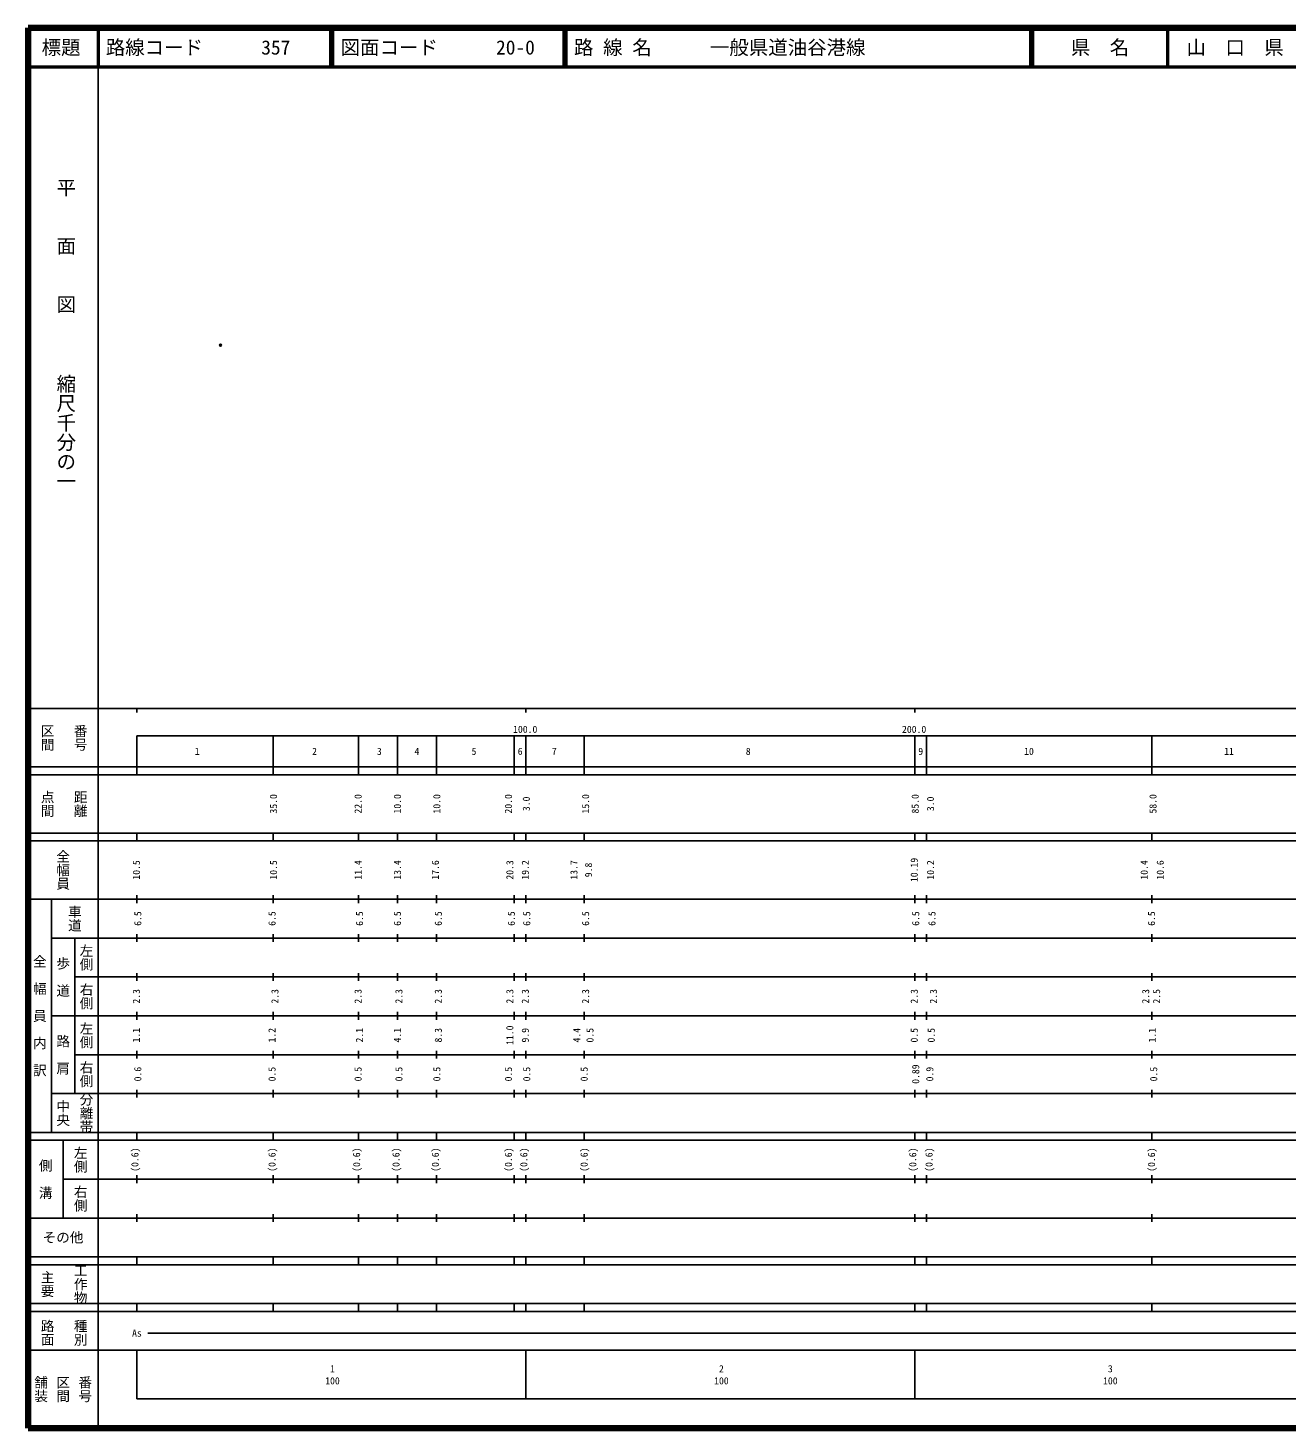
# Model space of a CAD drawing. Units: millimetres on the paper. Extents: x 40 to 680, y 20 to 380.
# Drawn here: x 40 to 363.7, y 20 to 380 of the extents above; entities that cross this region are included whole.
import ezdxf
from ezdxf.enums import TextEntityAlignment as Align

# ---------------------------------------------------------------- set-up
doc = ezdxf.new("R2010")
doc.units = ezdxf.units.MM
doc.header["$PDMODE"] = 32
doc.header["$PDSIZE"] = 0.5
doc.layers.add('M-OTRS', color=6, linetype='Continuous')
for name, color, linetype, lineweight in [('M-TTL', 2, 'Continuous', 140), ('M-TTL-BAND', 7, 'Continuous', 25), ('M-TTL-LINE', 7, 'Continuous', 50), ('M-TTL-TXT', 7, 'Continuous', 13)]:
    doc.layers.add(name, color=color, linetype=linetype, lineweight=lineweight)
doc.styles.add('@ＭＳ ゴシック', font='')
doc.styles.add('ＭＳ ゴシック', font='')
doc.styles.get('@ＭＳ ゴシック').set_extended_font_data('@MS Gothic')
doc.styles.get('ＭＳ ゴシック').set_extended_font_data('MS Gothic')

msp = doc.modelspace()

# ---------------------------------------------------------------- linework, layer by layer
at = {"layer": 'M-OTRS'}
msp.add_point((89.494, 298.432), dxfattribs=at)
at = {"layer": 'M-TTL'}
for p, q in [((40, 380), (40, 20)), ((680, 380), (40, 380)), ((40, 20), (680, 20))]:
    msp.add_line(p, q, dxfattribs=at)
at = {"layer": 'M-TTL-BAND'}
for p, q in [((58, 370), (58, 20)), ((40, 205), (579, 205)), ((68, 205), (68, 204)), ((168, 205), (168, 204)), ((268, 205), (268, 204)), ((68, 198), (579, 198)), ((68, 198), (68, 188)), ((103, 198), (103, 188)), ((125, 198), (125, 188)), ((135, 198), (135, 188)), ((145, 198), (145, 188)), ((165, 198), (165, 188)), ((168, 198), (168, 188)), ((183, 198), (183, 188)), ((268, 198), (268, 188)), ((271, 198), (271, 188)), ((329, 198), (329, 188)), ((40, 190), (579, 190)), ((40, 188), (579, 188)), ((40, 173), (579, 173)), ((68, 171), (68, 173)), ((103, 173), (103, 171)), ((125, 173), (125, 171)), ((135, 173), (135, 171)), ((145, 173), (145, 171)), ((165, 173), (165, 171)), ((168, 171), (168, 173)), ((183, 173), (183, 171)), ((268, 171), (268, 173)), ((271, 173), (271, 171)), ((329, 173), (329, 171)), ((40, 171), (579, 171)), ((40, 156), (579, 156)), ((46, 96), (46, 156)), ((68, 155), (68, 157)), ((103, 157), (103, 155)), ((125, 157), (125, 155)), ((135, 157), (135, 155)), ((145, 157), (145, 155)), ((165, 157), (165, 155)), ((168, 155), (168, 157)), ((183, 157), (183, 155)), ((268, 155), (268, 157)), ((271, 157), (271, 155)), ((329, 157), (329, 155)), ((46, 146), (579, 146)), ((52, 146), (52, 106)), ((68, 145), (68, 147)), ((103, 147), (103, 145)), ((125, 147), (125, 145)), ((135, 147), (135, 145)), ((145, 147), (145, 145)), ((165, 147), (165, 145)), ((168, 145), (168, 147)), ((183, 147), (183, 145)), ((268, 145), (268, 147)), ((271, 147), (271, 145)), ((329, 147), (329, 145)), ((68, 135), (68, 137)), ((103, 137), (103, 135)), ((125, 137), (125, 135)), ((135, 137), (135, 135)), ((145, 137), (145, 135)), ((165, 137), (165, 135)), ((168, 135), (168, 137)), ((183, 137), (183, 135)), ((268, 135), (268, 137)), ((271, 137), (271, 135)), ((329, 137), (329, 135)), ((52, 136), (579, 136)), ((46, 126), (579, 126)), ((68, 125), (68, 127)), ((103, 127), (103, 125)), ((125, 127), (125, 125)), ((135, 127), (135, 125)), ((145, 127), (145, 125)), ((165, 127), (165, 125)), ((168, 125), (168, 127)), ((183, 127), (183, 125)), ((268, 125), (268, 127)), ((271, 127), (271, 125)), ((329, 127), (329, 125)), ((52, 116), (579, 116)), ((68, 115), (68, 117)), ((103, 117), (103, 115)), ((125, 117), (125, 115)), ((135, 117), (135, 115)), ((145, 117), (145, 115)), ((165, 117), (165, 115)), ((168, 115), (168, 117)), ((183, 117), (183, 115)), ((268, 115), (268, 117)), ((271, 117), (271, 115)), ((329, 117), (329, 115)), ((46, 106), (579, 106)), ((68, 105), (68, 107)), ((103, 107), (103, 105)), ((125, 107), (125, 105)), ((135, 107), (135, 105)), ((145, 107), (145, 105)), ((165, 107), (165, 105)), ((168, 105), (168, 107)), ((183, 107), (183, 105)), ((268, 105), (268, 107)), ((271, 107), (271, 105)), ((329, 107), (329, 105)), ((40, 96), (579, 96)), ((40, 94), (579, 94)), ((49, 94), (49, 74)), ((68, 94), (68, 96)), ((103, 96), (103, 94)), ((125, 96), (125, 94)), ((135, 96), (135, 94)), ((145, 96), (145, 94)), ((165, 96), (165, 94)), ((168, 94), (168, 96)), ((183, 96), (183, 94)), ((268, 94), (268, 96)), ((271, 96), (271, 94)), ((329, 96), (329, 94)), ((49, 84), (579, 84)), ((68, 83), (68, 85)), ((103, 85), (103, 83)), ((125, 85), (125, 83)), ((135, 85), (135, 83)), ((145, 85), (145, 83)), ((165, 85), (165, 83)), ((168, 83), (168, 85)), ((183, 85), (183, 83)), ((268, 83), (268, 85)), ((271, 85), (271, 83)), ((329, 85), (329, 83)), ((40, 74), (579, 74)), ((68, 73), (68, 75)), ((103, 75), (103, 73)), ((125, 75), (125, 73)), ((135, 75), (135, 73)), ((145, 75), (145, 73)), ((165, 75), (165, 73)), ((168, 73), (168, 75)), ((183, 75), (183, 73)), ((268, 73), (268, 75)), ((271, 75), (271, 73)), ((329, 75), (329, 73)), ((40, 64), (579, 64)), ((40, 62), (579, 62)), ((68, 62), (68, 64)), ((103, 64), (103, 62)), ((125, 64), (125, 62)), ((135, 64), (135, 62)), ((145, 64), (145, 62)), ((165, 64), (165, 62)), ((168, 62), (168, 64)), ((183, 64), (183, 62)), ((268, 62), (268, 64)), ((271, 64), (271, 62)), ((329, 64), (329, 62)), ((40, 52), (579, 52)), ((68, 50), (68, 52)), ((103, 52), (103, 50)), ((125, 52), (125, 50)), ((135, 52), (135, 50)), ((145, 52), (145, 50)), ((165, 52), (165, 50)), ((168, 50), (168, 52)), ((183, 52), (183, 50)), ((268, 50), (268, 52)), ((271, 52), (271, 50)), ((329, 52), (329, 50)), ((40, 50), (579, 50)), ((70.805, 44.406), (534.69, 44.406)), ((40, 40), (579, 40)), ((68, 40), (68, 27.5)), ((168, 40), (168, 27.5)), ((268, 40), (268, 27.5)), ((68, 27.5), (579, 27.5))]:
    msp.add_line(p, q, dxfattribs=at)
at = {"layer": 'M-TTL-LINE'}
for p, q in [((58, 380), (58, 370)), ((117.75, 380), (117.75, 370)), ((118.25, 380), (118.25, 370)), ((177.75, 380), (177.75, 370)), ((178.25, 380), (178.25, 370)), ((297.75, 380), (297.75, 370)), ((298.25, 380), (298.25, 370)), ((333, 380), (333, 370)), ((40, 370), (680, 370))]:
    msp.add_line(p, q, dxfattribs=at)

# ---------------------------------------------------------------- texts
at = {"layer": 'M-TTL-BAND', "style": '@ＭＳ ゴシック'}
for s, p in [('平\u3000\u3000面\u3000\u3000図', (49.777, 306.475)), ('縮尺千分の一', (49.777, 261.03))]:
    msp.add_text(s, height=3.666, rotation=270, dxfattribs=at).set_placement(p, align=Align.MIDDLE_RIGHT)
at = {"layer": 'M-TTL-BAND'}
for s, height, rotation, style, p in [('区間', 2.566, 270, '@ＭＳ ゴシック', (45, 197.5)), ('番号', 2.566, 270, '@ＭＳ ゴシック', (53.5, 197.5)), ('点間', 2.566, 270, '@ＭＳ ゴシック', (45, 180.5)), ('距離', 2.566, 270, '@ＭＳ ゴシック', (53.5, 180.5)), ('35.0', 1.833, 90, 'ＭＳ ゴシック', (103.106, 180.5)), ('22.0', 1.833, 90, 'ＭＳ ゴシック', (124.856, 180.5)), ('10.0', 1.833, 90, 'ＭＳ ゴシック', (134.982, 180.5)), ('10.0', 1.833, 90, 'ＭＳ ゴシック', (145.107, 180.5)), ('20.0', 1.833, 90, 'ＭＳ ゴシック', (163.51, 180.5)), ('3.0', 1.833, 90, 'ＭＳ ゴシック', (168.106, 180.5)), ('15.0', 1.833, 90, 'ＭＳ ゴシック', (183.359, 180.5)), ('85.0', 1.833, 90, 'ＭＳ ゴシック', (268.106, 180.5)), ('3.0', 1.833, 90, 'ＭＳ ゴシック', (272.038, 180.5)), ('58.0', 1.833, 90, 'ＭＳ ゴシック', (329.239, 180.5)), ('全幅員', 2.566, 270, '@ＭＳ ゴシック', (49, 163.5)), ('10.5', 1.833, 90, 'ＭＳ ゴシック', (67.854, 163.5)), ('10.5', 1.833, 90, 'ＭＳ ゴシック', (103.106, 163.5)), ('11.4', 1.833, 90, 'ＭＳ ゴシック', (124.856, 163.5)), ('13.4', 1.833, 90, 'ＭＳ ゴシック', (134.982, 163.5)), ('17.6', 1.833, 90, 'ＭＳ ゴシック', (144.732, 163.5)), ('20.3', 1.833, 90, 'ＭＳ ゴシック', (163.885, 163.5)), ('19.2', 1.833, 90, 'ＭＳ ゴシック', (167.854, 163.5)), ('13.7', 1.833, 90, 'ＭＳ ゴシック', (180.358, 163.5)), ('10.19', 1.833, 90, 'ＭＳ ゴシック', (267.854, 163.5)), ('10.2', 1.833, 90, 'ＭＳ ゴシック', (272.038, 163.5)), ('10.4', 1.833, 90, 'ＭＳ ゴシック', (326.989, 163.5)), ('10.6', 1.833, 90, 'ＭＳ ゴシック', (331.114, 163.5)), ('9.8', 1.833, 90, 'ＭＳ ゴシック', (184.109, 163.5)), ('車道', 2.566, 270, '@ＭＳ ゴシック', (52, 151)), ('6.5', 1.833, 90, 'ＭＳ ゴシック', (68.229, 151)), ('6.5', 1.833, 90, 'ＭＳ ゴシック', (102.731, 151)), ('6.5', 1.833, 90, 'ＭＳ ゴシック', (125.231, 151)), ('6.5', 1.833, 90, 'ＭＳ ゴシック', (134.982, 151)), ('6.5', 1.833, 90, 'ＭＳ ゴシック', (145.482, 151)), ('6.5', 1.833, 90, 'ＭＳ ゴシック', (164.26, 151)), ('6.5', 1.833, 90, 'ＭＳ ゴシック', (168.229, 151)), ('6.5', 1.833, 90, 'ＭＳ ゴシック', (183.359, 151)), ('6.5', 1.833, 90, 'ＭＳ ゴシック', (268.229, 151)), ('6.5', 1.833, 90, 'ＭＳ ゴシック', (272.413, 151)), ('6.5', 1.833, 90, 'ＭＳ ゴシック', (328.864, 151)), ('左側', 2.566, 270, '@ＭＳ ゴシック', (55, 141)), ('全\u3000幅\u3000員\u3000内\u3000訳', 2.566, 270, '@ＭＳ ゴシック', (43, 126)), ('歩\u3000道', 2.566, 270, '@ＭＳ ゴシック', (49, 136)), ('右側', 2.566, 270, '@ＭＳ ゴシック', (55, 131)), ('2.3', 1.833, 90, 'ＭＳ ゴシック', (67.854, 131)), ('2.3', 1.833, 90, 'ＭＳ ゴシック', (103.481, 131)), ('2.3', 1.833, 90, 'ＭＳ ゴシック', (124.856, 131)), ('2.3', 1.833, 90, 'ＭＳ ゴシック', (135.357, 131)), ('2.3', 1.833, 90, 'ＭＳ ゴシック', (145.482, 131)), ('2.3', 1.833, 90, 'ＭＳ ゴシック', (163.885, 131)), ('2.3', 1.833, 90, 'ＭＳ ゴシック', (167.854, 131)), ('2.3', 1.833, 90, 'ＭＳ ゴシック', (183.359, 131)), ('2.3', 1.833, 90, 'ＭＳ ゴシック', (267.854, 131)), ('2.3', 1.833, 90, 'ＭＳ ゴシック', (272.788, 131)), ('2.3', 1.833, 90, 'ＭＳ ゴシック', (327.364, 131)), ('2.5', 1.833, 90, 'ＭＳ ゴシック', (330.176, 131)), ('左側', 2.566, 270, '@ＭＳ ゴシック', (55, 121)), ('1.1', 1.833, 90, 'ＭＳ ゴシック', (67.854, 121)), ('1.2', 1.833, 90, 'ＭＳ ゴシック', (102.731, 121)), ('2.1', 1.833, 90, 'ＭＳ ゴシック', (125.231, 121)), ('4.1', 1.833, 90, 'ＭＳ ゴシック', (134.982, 121)), ('8.3', 1.833, 90, 'ＭＳ ゴシック', (145.482, 121)), ('11.0', 1.833, 90, 'ＭＳ ゴシック', (163.885, 121)), ('9.9', 1.833, 90, 'ＭＳ ゴシック', (167.854, 121)), ('4.4', 1.833, 90, 'ＭＳ ゴシック', (181.109, 121)), ('0.5', 1.833, 90, 'ＭＳ ゴシック', (184.484, 121)), ('0.5', 1.833, 90, 'ＭＳ ゴシック', (267.854, 121)), ('0.5', 1.833, 90, 'ＭＳ ゴシック', (272.226, 121)), ('1.1', 1.833, 90, 'ＭＳ ゴシック', (329.051, 121)), ('路\u3000肩', 2.566, 270, '@ＭＳ ゴシック', (49, 116)), ('右側', 2.566, 270, '@ＭＳ ゴシック', (55, 111)), ('0.6', 1.833, 90, 'ＭＳ ゴシック', (68.229, 111)), ('0.5', 1.833, 90, 'ＭＳ ゴシック', (102.731, 111)), ('0.5', 1.833, 90, 'ＭＳ ゴシック', (124.856, 111)), ('0.5', 1.833, 90, 'ＭＳ ゴシック', (135.357, 111)), ('0.5', 1.833, 90, 'ＭＳ ゴシック', (145.107, 111)), ('0.5', 1.833, 90, 'ＭＳ ゴシック', (163.51, 111)), ('0.5', 1.833, 90, 'ＭＳ ゴシック', (168.229, 111)), ('0.5', 1.833, 90, 'ＭＳ ゴシック', (182.984, 111)), ('0.89', 1.833, 90, 'ＭＳ ゴシック', (268.229, 111)), ('0.9', 1.833, 90, 'ＭＳ ゴシック', (271.851, 111)), ('0.5', 1.833, 90, 'ＭＳ ゴシック', (329.426, 111)), ('分離帯', 2.566, 270, '@ＭＳ ゴシック', (55, 101)), ('中央', 2.566, 270, '@ＭＳ ゴシック', (49, 101)), ('左側', 2.566, 270, '@ＭＳ ゴシック', (53.5, 89)), ('(0.6)', 1.833, 90, 'ＭＳ ゴシック', (67.479, 89)), ('(0.6)', 1.833, 90, 'ＭＳ ゴシック', (102.731, 89)), ('(0.6)', 1.833, 90, 'ＭＳ ゴシック', (124.481, 89)), ('(0.6)', 1.833, 90, 'ＭＳ ゴシック', (134.607, 89)), ('(0.6)', 1.833, 90, 'ＭＳ ゴシック', (144.732, 89)), ('(0.6)', 1.833, 90, 'ＭＳ ゴシック', (163.51, 89)), ('(0.6)', 1.833, 90, 'ＭＳ ゴシック', (167.479, 89)), ('(0.6)', 1.833, 90, 'ＭＳ ゴシック', (182.984, 89)), ('(0.6)', 1.833, 90, 'ＭＳ ゴシック', (267.479, 89)), ('(0.6)', 1.833, 90, 'ＭＳ ゴシック', (271.663, 89)), ('(0.6)', 1.833, 90, 'ＭＳ ゴシック', (328.864, 89)), ('側\u3000溝', 2.566, 270, '@ＭＳ ゴシック', (44.5, 84)), ('右側', 2.566, 270, '@ＭＳ ゴシック', (53.5, 79)), ('工作物', 2.566, 270, '@ＭＳ ゴシック', (53.5, 57)), ('主要', 2.566, 270, '@ＭＳ ゴシック', (45, 57)), ('路面', 2.566, 270, '@ＭＳ ゴシック', (45, 44.5)), ('種別', 2.566, 270, '@ＭＳ ゴシック', (53.5, 44.5)), ('舗装', 2.566, 270, '@ＭＳ ゴシック', (43.333, 30)), ('区間', 2.566, 270, '@ＭＳ ゴシック', (49, 30)), ('番号', 2.566, 270, '@ＭＳ ゴシック', (54.667, 30))]:
    msp.add_text(s, height=height, rotation=rotation, dxfattribs=dict(at, style=style)).set_placement(p, align=Align.MIDDLE_CENTER)
at = {"layer": 'M-TTL-BAND', "style": 'ＭＳ ゴシック'}
for s, p in [('100.0', (167.844, 198.195)), ('200.0', (267.844, 198.195))]:
    msp.add_text(s, height=1.833, dxfattribs=at).set_placement(p, align=Align.BOTTOM_CENTER)
for s, height, p in [('1', 1.833, (83.506, 194)), ('2', 1.833, (113.674, 194)), ('3', 1.833, (130.341, 194)), ('4', 1.833, (140.008, 194)), ('5', 1.833, (154.675, 194)), ('6', 1.833, (166.548, 194)), ('7', 1.833, (175.314, 194)), ('8', 1.833, (225.178, 194)), ('9', 1.833, (269.534, 194)), ('10', 1.833, (297.368, 194)), ('11', 1.833, (348.8, 194)), ('その他', 2.566, (49, 69)), ('As', 1.833, (68.006, 44.406)), ('1', 1.833, (118.288, 35.238)), ('2', 1.833, (218.288, 35.238)), ('3', 1.833, (318.288, 35.238)), ('100', 1.833, (118.288, 32.131)), ('100', 1.833, (218.288, 32.131)), ('100', 1.833, (318.288, 32.131))]:
    msp.add_text(s, height=height, dxfattribs=at).set_placement(p, align=Align.MIDDLE_CENTER)
at = {"layer": 'M-TTL-TXT', "style": 'ＭＳ ゴシック'}
for s, p in [('標題', (48.5, 375)), ('県\u3000名', (315.625, 375)), ('山\u3000口\u3000県', (350.375, 375))]:
    msp.add_text(s, height=3.666, dxfattribs=at).set_placement(p, align=Align.MIDDLE_CENTER)
for s, p in [('路線コード      357', (60, 375)), ('図面コード      20-0', (120.38, 375)), ('路 線 名      一般県道油谷港線', (180.38, 375))]:
    msp.add_text(s, height=3.666, dxfattribs=at).set_placement(p, align=Align.MIDDLE_LEFT)

doc.saveas('drawing.dxf')
